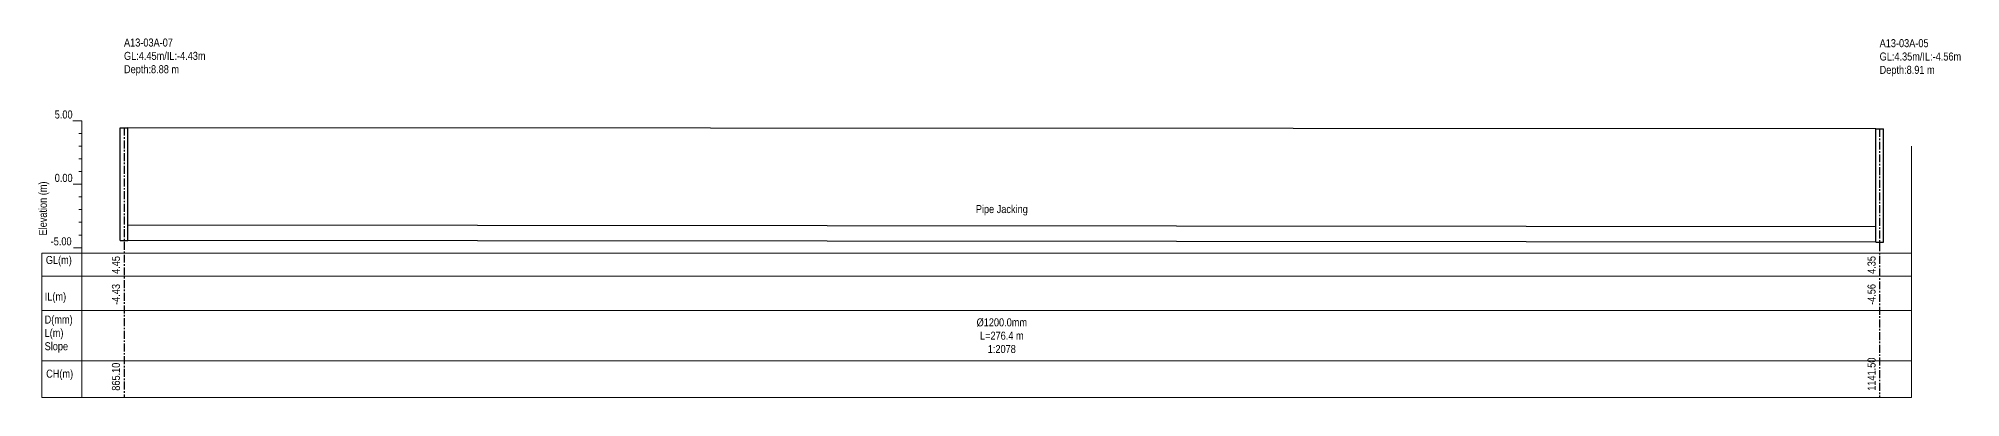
# Model space of a CAD drawing. Header units: metres. Extents: x -765 to 8757, y -99 to 211.
# Drawn here: x 2244.5 to 2547.1, y -33.6 to 23 of the extents above; entities that cross this region are included whole.
import ezdxf

# ---------------------------------------------------------------- set-up
doc = ezdxf.new("R2010")
doc.units = ezdxf.units.M
doc.header["$MEASUREMENT"] = 0
doc.linetypes.add('CENTER', pattern=[2, 1.25, -0.25, 0.25, -0.25])
doc.layers.add('PDF_PDF2_Geometry', color=253, linetype='Continuous', lineweight=9, true_color=0xababab)
doc.layers.add('PDF_Text', color=7, linetype='Continuous')
doc.layers.add('SM_PP_GRIDTEXT', color=7, linetype='Continuous', lineweight=5)
doc.styles.add('ALL', font='swissc.ttf')

# ---------------------------------------------------------------- blocks, each defined once
blk = doc.blocks.new('template')
at = {"layer": 'PDF_PDF2_Geometry'}
blk.add_line((0, 24.61), (0, 43.61), dxfattribs=at)
at = {"layer": 'SM_PP_GRIDTEXT'}
for p, q in [((0, 43.61), (-1.39, 43.61)), ((0, 0), (0, 43.61)), ((0, 41.61), (-0.46, 41.61)), ((0, 39.61), (-0.46, 39.61)), ((0, 37.61), (-0.46, 37.61)), ((0, 33.61), (-1.37, 33.61)), ((0, 35.61), (-0.46, 35.61)), ((0, 31.61), (-0.46, 31.61)), ((0, 29.61), (-0.46, 29.61)), ((0, 27.61), (-0.46, 27.61)), ((0, 25.61), (-0.46, 25.61)), ((-6.28, 22.76), (-6.28, 0)), ((0, 22.76), (-6.28, 22.76)), ((0, 23.61), (-1.3, 23.61)), ((-6.28, 19.12), (0, 19.12)), ((0, 13.73), (-6.28, 13.73)), ((-6.28, 0), (0, 0))]:
    blk.add_line(p, q, dxfattribs=at)
blk.add_lwpolyline([(-6.28, 5.78), (0, 5.78)], dxfattribs=at)
at = {"layer": 'PDF_Text', "char_height": 1.26, "attachment_point": 7, "style": 'ALL'}
for s, insert in [('5.00', (-4.26, 43.95)), ('0.00', (-4.26, 33.96)), ('-5.00', (-4.9, 23.97)), ('GL(m)', (-5.66, 20.67)), ('IL(m)', (-5.83, 14.91)), ('CH(m)', (-5.61, 2.76))]:
    blk.add_mtext(s, dxfattribs=dict(at, insert=insert))
at = {"layer": 'PDF_Text', "insert": (-5.12, 25.54), "char_height": 1.26, "attachment_point": 7, "rotation": 90, "style": 'ALL'}
blk.add_mtext('Elevation (m)', dxfattribs=at)
at = {"layer": 'PDF_Text', "insert": (-5.85, 7.08), "char_height": 1.26, "width": 12.5671, "attachment_point": 7, "style": 'ALL'}
blk.add_mtext('D(mm)\\P\\pxt2;L(m)\\P\\ptz;Slope', dxfattribs=at)

msp = doc.modelspace()

# ---------------------------------------------------------------- linework, layer by layer
for p, q in [((2533.8, -6.72), (2258.6, -6.46)), ((2533.8, -9.12), (2258.6, -8.86))]:
    msp.add_line(p, q)
at = {"layer": 'GROUND_ELEVATION', "color": 3}
msp.add_line((2533.8, 8.7), (2258.6, 8.9), dxfattribs=at)
at = {"layer": 'lines', "color": 8, "linetype": 'CENTER'}
for p, q in [((2258, 8.9), (2258, -33.61)), ((2534.4, 8.7), (2534.4, -33.61))]:
    msp.add_line(p, q, dxfattribs=at)
at = {"layer": 'Profile Manhole'}
for p, q in [((2257.4, -8.86), (2257.4, 8.9)), ((2257.4, 8.9), (2258.6, 8.9)), ((2258.6, -8.86), (2258.6, 8.9)), ((2533.8, -9.12), (2533.8, 8.7)), ((2533.8, 8.7), (2535, 8.7)), ((2535, -9.12), (2535, 8.7)), ((2257.4, -8.86), (2258.6, -8.86)), ((2533.8, -9.12), (2535, -9.12))]:
    msp.add_line(p, q, dxfattribs=at)
at = {"layer": 'SM_PP_GRIDTEXT'}
for p, q in [((2539.4, -33.6108), (2539.4, 6)), ((2251.3543, -10.8458), (2539.4, -10.8458)), ((2251.3543, -14.4882), (2539.4, -14.4882)), ((2251.3543, -19.878), (2539.4, -19.878)), ((2251.3543, -27.8324), (2539.4, -27.8324)), ((2251.3543, -33.6108), (2539.4, -33.6108))]:
    msp.add_line(p, q, dxfattribs=at)

# ---------------------------------------------------------------- block references
msp.add_blockref('template', (2251.3543, -33.6108))

# ---------------------------------------------------------------- texts
at = {"layer": 'ANNOTATION', "color": 7, "char_height": 1.26, "style": 'ALL'}
for s, insert, attachment_point in [('A13-03A-07\\PGL:4.45m/IL:-4.43m\\PDepth:8.88 m', (2258, 22.95), 1), ('A13-03A-05\\PGL:4.35m/IL:-4.56m\\PDepth:8.91 m', (2534.4, 22.85), 1), ('Pipe Jacking', (2396.2, -3.285), 2), ('Ø1200.0mm\\PL=276.4 m\\P1:2078', (2396.2, -21.13), 2)]:
    msp.add_mtext(s, dxfattribs=dict(at, insert=insert, attachment_point=attachment_point))
at = {"layer": 'PDF_text', "color": 7, "style": 'ALL'}
for s, p in [('4.45', (2257.36, -14.13)), ('4.35', (2533.76, -14.13)), ('-4.43', (2257.36, -19.01)), ('-4.56', (2533.76, -19.01)), ('865.10', (2257.36, -32.53)), ('1141.50', (2533.76, -32.53))]:
    msp.add_text(s, height=1.26, rotation=90, dxfattribs=at).set_placement(p)

doc.saveas('drawing.dxf')
